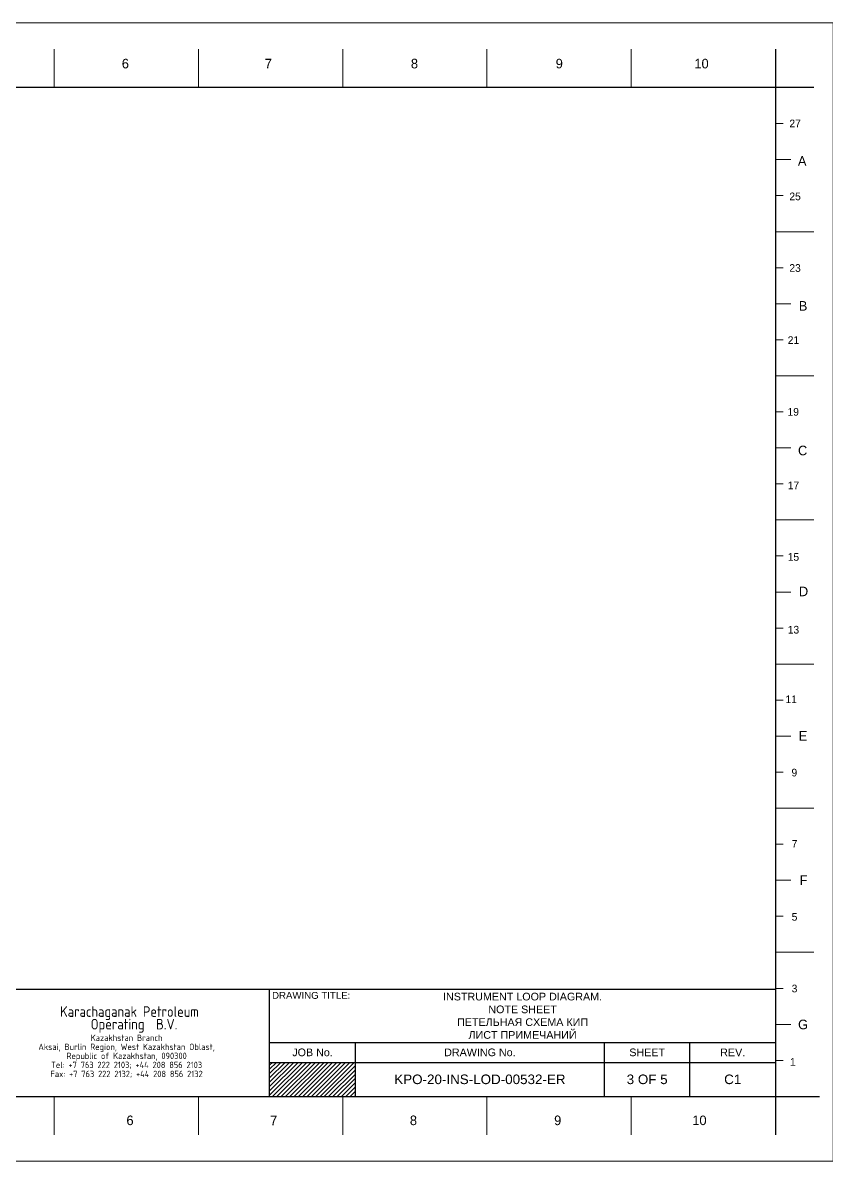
# Model space of a CAD drawing. Header units: millimetres. Extents: x 136827 to 348827, y 2171 to 31871.
# Drawn here: x 243707 to 264649, y 2171 to 31871 of the extents above; entities that cross this region are included whole.
import ezdxf
from ezdxf.enums import TextEntityAlignment as Align

# ---------------------------------------------------------------- set-up
doc = ezdxf.new("R2010")
doc.units = ezdxf.units.MM
doc.layers.add('2-Text', color=7, linetype='Continuous')
for name, color, linetype, lineweight in [('Hatch', 7, 'Continuous', 0), ('Level 1', 7, 'Continuous', 0), ('Text', 7, 'Continuous', 9)]:
    doc.layers.add(name, color=color, linetype=linetype, lineweight=lineweight)
doc.styles.add('01_ГОСТ_ISO', font='arial.ttf', dxfattribs={"height": 2.5})
doc.styles.add('Style-STANDARD', font='STANDARD.shx')
doc.styles.add('Styledgn001', font='dgn001.shx')

# ---------------------------------------------------------------- blocks, each defined once
blk = doc.blocks.new('STAMP1')
at = {"layer": 'Text', "attachment_point": 5, "style": '01_ГОСТ_ISO'}
for s, insert, char_height, width, rotation in [('KPO-20-INS-LOD-00532-ER', (137703.7369486131, 27621.03941830341), 300, 8499.863019106842, 90.00447437892686), ('{\\C0;C1}', (176211.8619486139, 4306.039418303415), 250, 2229.930490746945, 0.004474378926858075)]:
    blk.add_mtext(s, dxfattribs=dict(at, insert=insert, char_height=char_height, width=width, rotation=rotation))
at = {"layer": 'Text', "color": 1, "insert": (169621.8619486131, 4306.039418303408), "char_height": 250, "width": 6490.069482663777, "attachment_point": 5, "rotation": 0.004474378926858074, "style": '01_ГОСТ_ISO'}
blk.add_mtext('{\\C256;KPO-20-INS-LOD-00532-ER}', dxfattribs=at)

msp = doc.modelspace()

# ---------------------------------------------------------------- hatches: boundary and pattern name
at = {"layer": 'Hatch', "lineweight": 0, "transparency": 33554687}
h = msp.add_hatch(dxfattribs=at)
h.set_pattern_fill('ANSI31', color=256, scale=25)
h.set_pattern_definition([(45, (99097.06868539378, -144118.6816744967), (-56.12660075668221, 56.12660075668221), [])])
h.paths.add_polyline_path([(252376.8619486112, 3861.039418303408), (252376.8619486112, 4751.039418303873), (250141.8619486131, 4751.039418303873), (250141.8619486131, 3861.039418303408)])

# ---------------------------------------------------------------- linework, layer by layer
at = {"layer": 'Level 1', "color": 7, "linetype": 'Continuous', "lineweight": 0}
for p, q in [((244526.8619486112, 30181.03941830341), (244526.8619486112, 31181.03941830341)), ((248286.8619486112, 30181.03941830341), (248286.8619486112, 31181.03941830341)), ((252046.8619486131, 30181.03941830341), (252046.8619486131, 31181.03941830341)), ((255806.8619486131, 30181.03941830341), (255806.8619486131, 31181.03941830341)), ((259566.8619486131, 30181.03941830341), (259566.8619486131, 31181.03941830341)), ((263326.8619486112, 29241.03941830294), (263526.8619486112, 29241.03941830294)), ((263326.8619486112, 28301.03941830387), (263726.8619486112, 28301.03941830387)), ((263326.8619486112, 27361.03941830341), (263526.8619486112, 27361.03941830341)), ((263326.8619486112, 26421.03941830341), (264326.8619486112, 26421.03941830341)), ((263326.8619486112, 25481.03941830341), (263526.8619486112, 25481.03941830341)), ((263326.8619486112, 24541.03941830294), (263726.8619486112, 24541.03941830294)), ((263326.8619486112, 23601.03941830387), (263526.8619486112, 23601.03941830387)), ((263326.8619486112, 22661.03941830341), (264326.8619486112, 22661.03941830341)), ((263326.8619486112, 21721.03941830341), (263526.8619486112, 21721.03941830341)), ((263326.8619486112, 20781.03941830341), (263726.8619486112, 20781.03941830341)), ((263326.8619486112, 19841.03941830294), (263526.8619486112, 19841.03941830294)), ((263326.8619486112, 18901.03941830387), (264326.8619486112, 18901.03941830387)), ((263326.8619486112, 17961.03941830341), (263526.8619486112, 17961.03941830341)), ((263326.8619486112, 17021.03941830341), (263726.8619486112, 17021.03941830341)), ((263326.8619486112, 16081.03941830341), (263526.8619486112, 16081.03941830341)), ((263326.8619486112, 15141.03941830294), (264326.8619486112, 15141.03941830294)), ((263326.8619486112, 14201.03941830387), (263526.8619486112, 14201.03941830387)), ((263326.8619486112, 13261.03941830341), (263726.8619486112, 13261.03941830341)), ((263326.8619486112, 12321.03941830341), (263526.8619486112, 12321.03941830341)), ((263326.8619486112, 11381.03941830341), (264326.8619486112, 11381.03941830341)), ((263326.8619486112, 10441.03941830294), (263526.8619486112, 10441.03941830294)), ((263326.8619486112, 9501.039418303873), (263726.8619486112, 9501.039418303873)), ((263326.8619486112, 8561.039418303408), (263526.8619486112, 8561.039418303408)), ((263326.8619486112, 7621.039418303408), (264326.8619486112, 7621.039418303408)), ((263326.8619486112, 6681.039418303408), (263526.8619486112, 6681.039418303408)), ((263326.8619486112, 5741.039418302942), (263726.8619486112, 5741.039418302942)), ((263326.8619486112, 4801.039418303873), (263526.8619486112, 4801.039418303873)), ((244526.8619486112, 3861.039418303408), (244526.8619486112, 2861.039418303408)), ((248286.8619486112, 3861.039418303408), (248286.8619486112, 2861.039418303408)), ((252046.8619486131, 3861.039418303408), (252046.8619486131, 2861.039418303408)), ((255806.8619486131, 3861.039418303408), (255806.8619486131, 2861.039418303408)), ((259566.8619486131, 3861.039418303408), (259566.8619486131, 2861.039418303408)), ((263326.8619486112, 3861.039418303408), (263326.8619486112, 2861.039418303408))]:
    msp.add_line(p, q, dxfattribs=at)
at = {"layer": 'Level 1', "color": 7, "linetype": 'Continuous', "lineweight": 30}
for p, q in [((263326.8619486112, 31181.03941830341), (263326.8619486112, 2861.039418303408)), ((264326.8619486112, 30181.03941830341), (225726.8619486112, 30181.03941830341)), ((225726.8619486112, 6661.039418303408), (263326.8619486112, 6661.039418303408)), ((250141.8619486131, 3861.039418303408), (250141.8619486131, 6661.039418303408)), ((250141.8619486131, 5268.539418303408), (263326.8619486112, 5268.539418303408)), ((252376.8619486112, 3861.039418303408), (252376.8619486112, 5268.539418303408)), ((258866.8619486131, 3861.039418303408), (258866.8619486131, 5268.539418303408)), ((261096.8619486131, 3861.039418303408), (261096.8619486131, 5268.539418303408)), ((250145.6119486112, 4751.039418303873), (263326.8619486112, 4751.039418303873)), ((225726.8619486112, 3861.039418303408), (264470.6119486112, 3861.039418303408))]:
    msp.add_line(p, q, dxfattribs=at)
at = {"layer": 'Level 1', "color": 126, "linetype": 'Continuous', "lineweight": 0, "true_color": 0x006969, "flags": 128}
msp.add_lwpolyline([(222826.8619486112, 31871.03941830341), (264826.8619486112, 31871.03941830341), (264826.8619486112, 2171.039418303408), (222826.8619486112, 2171.039418303408), (222826.8619486112, 31871.03941830341)], dxfattribs=at)

# ---------------------------------------------------------------- block references
at = {"layer": '2-Text'}
msp.add_blockref('STAMP1', (86000, 0.1741411683442493), dxfattribs=at)

# ---------------------------------------------------------------- texts
at = {"layer": 'Level 1', "color": 7, "linetype": 'Continuous', "lineweight": 0, "style": 'Style-STANDARD', "width": 0.9}
for s, p in [('Karachaganak Petroleum', (246489.3150758818, 6076.001696671825)), ('Operating  B.V.', (246607.3368635103, 5746.751696671359))]:
    msp.add_text(s, height=277.4249999999999, dxfattribs=at).set_placement(p, align=Align.MIDDLE_CENTER)
at = {"layer": 'Level 1', "color": 7, "linetype": 'Continuous', "lineweight": 30, "line_spacing_factor": 0.8, "style": 'Styledgn001'}
for s, insert, char_height, attachment_point in [('{\\Fdgn000|c0;6}', (246288.1119486131, 30931.036918303), 249.9975, 1), ('{\\Fdgn000|c0;7}', (250014.3619486112, 30931.036918303), 249.9975, 1), ('{\\Fdgn000|c0;8}', (253823.1119486168, 30931.036918303), 249.9975, 1), ('{\\Fdgn000|c0;9}', (257598.1119486168, 30931.036918303), 249.9975, 1), ('{\\Fdgn000|c0;10}', (261213.1119486131, 30931.036918303), 249.9975, 1), ('{\\Fdgn000|c0;27}', (263838.3201581463, 29244.78691830346), 199.995, 5), ('{\\Fdgn000|c0;A}', (264022.0617897697, 28266.03816830367), 249.9975, 5), ('{\\Fdgn000|c0;25}', (263837.5389276817, 27339.78691830346), 199.995, 5), ('{\\Fdgn000|c0;23}', (263837.5389276817, 25472.28691830393), 199.995, 5), ('{\\Fdgn000|c0;B}', (264045.5250524022, 24484.78816830367), 249.9975, 5), ('{\\Fdgn000|c0;21}', (263794.2294635642, 23592.28691830346), 199.995, 5), ('{\\Fdgn000|c0;19}', (263789.4932538494, 21719.78691830346), 199.995, 5), ('{\\Fdgn000|c0;C}', (264033.9301447198, 20711.03816830367), 249.9975, 5), ('{\\Fdgn000|c0;17}', (263794.9984873105, 19801.03691830346), 199.995, 5), ('{\\Fdgn000|c0;15}', (263794.2172568422, 17934.78691830393), 199.995, 5), ('{\\Fdgn000|c0;D}', (264058.0250524022, 17036.03816830367), 249.9975, 5), ('{\\Fdgn000|c0;13}', (263794.2172568422, 16036.03691830346), 199.995, 5), ('{\\Fdgn000|c0;11}', (263735.9077927321, 14221.03691830346), 199.995, 5), ('{\\Fdgn000|c0;E}', (264044.6199600864, 13267.28816830367), 249.9975, 5), ('{\\Fdgn000|c0;9}', (263817.8174246866, 12308.53691830346), 199.995, 5), ('{\\Fdgn000|c0;7}', (263823.3226581458, 10451.03691830346), 199.995, 5), ('{\\Fdgn000|c0;F}', (264057.1199600864, 9506.038168303203), 249.9975, 5), ('{\\Fdgn000|c0;5}', (263822.5414276775, 8544.786918303464), 199.995, 5), ('{\\Fdgn000|c0;3}', (263822.5414276775, 6674.786918302998), 199.995, 5), ('{\\Fdgn000|c0;G}', (264045.1801447179, 5737.288168303203), 249.9975, 5), ('{\\Fdgn000|c0;1}', (263779.2319635674, 4762.286918302998), 199.995, 5), ('{\\Fdgn000|c0;6}', (246409.3619486131, 3236.038168303668), 249.9975, 4), ('{\\Fdgn000|c0;7}', (250154.3619486168, 3236.038168303668), 249.9975, 4), ('{\\Fdgn000|c0;8}', (253796.8619486131, 3236.038168303668), 249.9975, 4), ('{\\Fdgn000|c0;9}', (257556.8619486131, 3236.038168303668), 249.9975, 4), ('{\\Fdgn000|c0;10}', (261158.1119486112, 3236.038168303668), 249.9975, 4)]:
    msp.add_mtext(s, dxfattribs=dict(at, insert=insert, char_height=char_height, attachment_point=attachment_point))
at = {"layer": 'Level 1', "color": 7, "linetype": 'Continuous', "lineweight": 0, "insert": (246413.053484967, 4912.79519667197), "char_height": 166.4639999999999, "attachment_point": 5, "line_spacing_factor": 0.8487024221453286, "style": 'Style-STANDARD'}
msp.add_mtext('Kazakhstan Branch\\PAksai, Burlin Region, West Kazakhstan Oblast,\\PRepublic of Kazakhstan, 090300\\PTel: +7 763 222 2103; +44 208 856 2103\\PFax: +7 763 222 2132; +44 208 856 2132\\P', dxfattribs=at)
at = {"layer": 'Text', "attachment_point": 5, "rotation": 0.004474378926858074, "style": '01_ГОСТ_ISO'}
for s, insert, char_height, width in [('{\\fArial|b0|i0|c0|p34;\\C0;DRAWING TITLE:}', (251224.1019130815, 6496.609905171208), 180, 2306.070167853054), ('\\pxqc;{\\C0;INSTRUMENT LOOP DIAGRAM.\\PNOTE SHEET\\PПЕТЕЛЬНАЯ СХЕМА КИП\\PЛИСТ ПРИМЕЧАНИЙ}', (256734.3619486131, 5964.789418303408), 200, 13184.89121578892), ('{\\fArial|b0|i0|c0|p34;\\C0;JOB No.}', (251259.3619486131, 5009.789418302942), 200, 2234.959580241635), ('{\\fArial|b0|i0|c0|p34;\\C0;DRAWING No.}', (255621.8619486131, 5009.789418302942), 200, 6490.040393153837), ('{\\fArial|b0|i0|c0|p34;\\C0;SHEET}', (259981.8619486131, 5009.789418302942), 200, 2230.040406143612), ('{\\fArial|b0|i0|c0|p34;\\C0;REV.}', (262211.8619486149, 5009.789418302942), 200, 2230.040406143612), ('{\\C0;3 OF 5}', (259981.8619486131, 4306.039418303408), 250, 2229.9304907469)]:
    msp.add_mtext(s, dxfattribs=dict(at, insert=insert, char_height=char_height, width=width))

doc.saveas('drawing.dxf')
